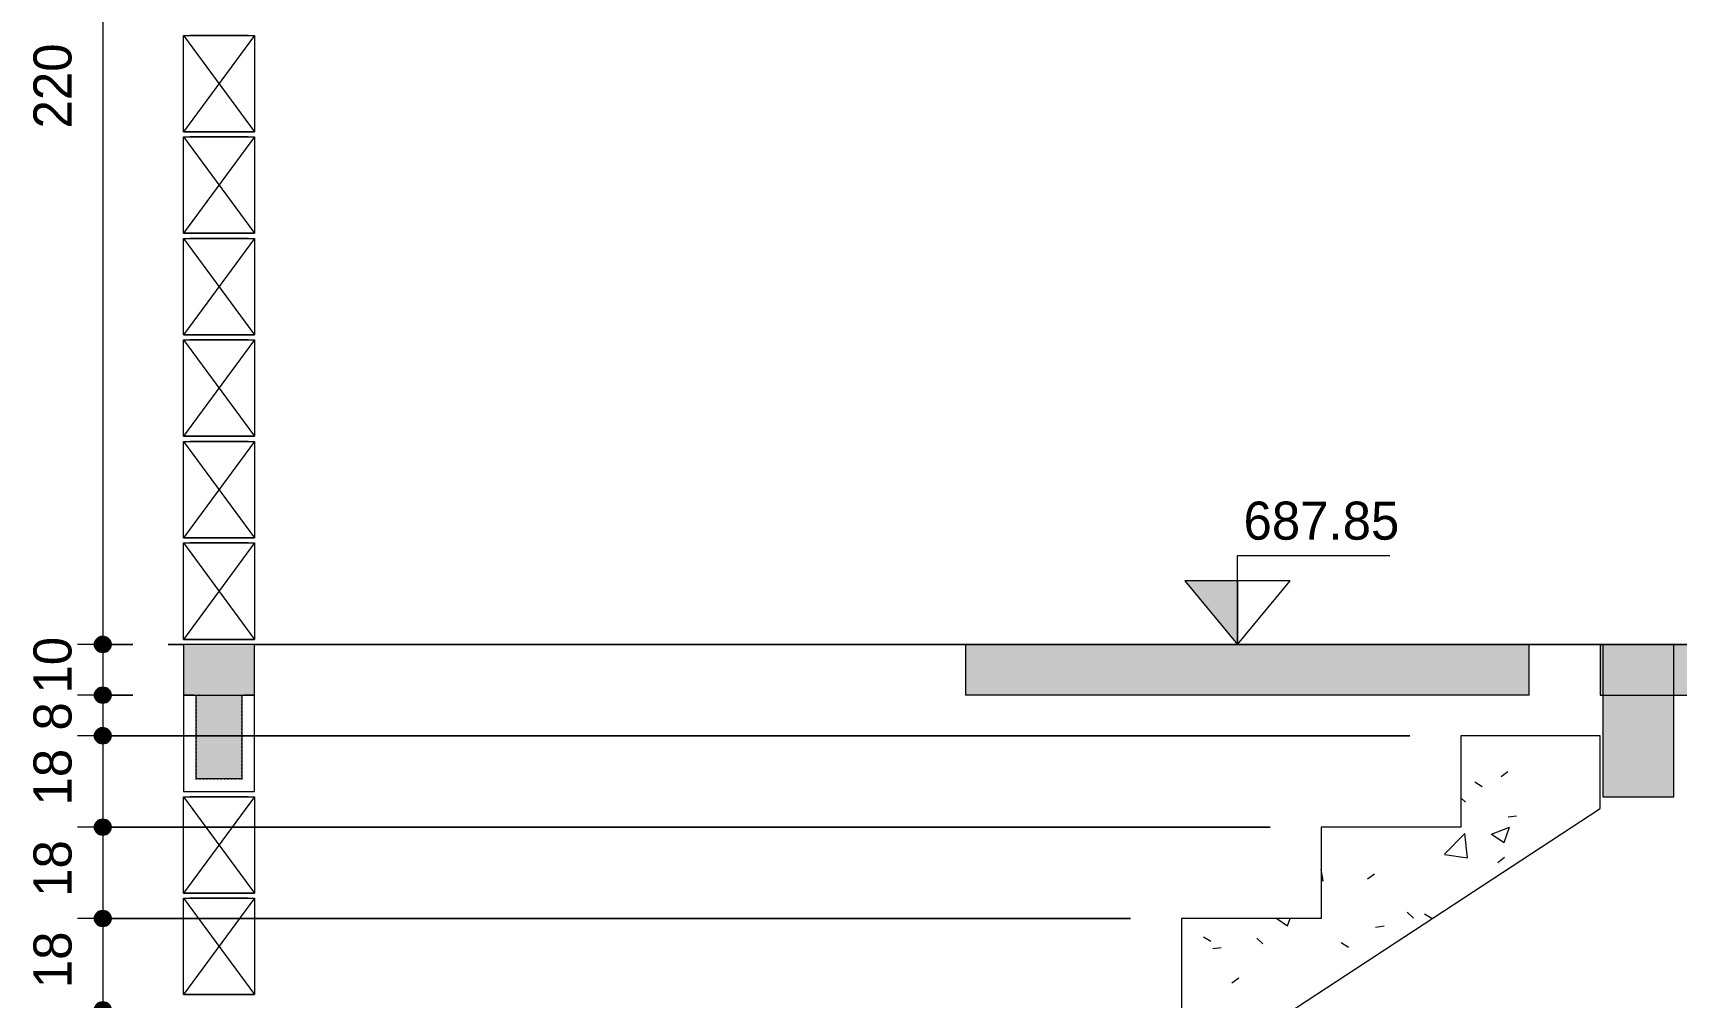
# Model space of a CAD drawing. Header units: centimetres. Extents: x 170 to 15941, y -2277 to 8860.
# Drawn here: x 12231.3 to 12554.9, y 2090.5 to 2280.5 of the extents above; entities that cross this region are included whole.
import ezdxf

# ---------------------------------------------------------------- set-up
doc = ezdxf.new("R2010")
doc.units = ezdxf.units.CM
doc.linetypes.add('Pontilhada', pattern=[0.6, 0, -0.6])
for name, color, linetype, lineweight, true_color in [('A-ANNO-DIMS-1', 1, 'Continuous', 9, 0xff0000), ('A-FLOR-1', 251, 'Continuous', 9, 0x505050), ('ARQ', 9, 'Continuous', 9, 0xc0c0c0), ('GAR-ARQ-EX-1007-COBB2-R03-LIMPA_dwg-1', 9, 'Continuous', 9, 0xc0c0c0), ('S-BEAM-2', 8, 'Continuous', 9, 0x7f7f7f), ('S-BEAM-3', 7, 'Pontilhada', 9, 0xffffff), ('S-BEAM-4', 9, 'Pontilhada', 9, 0xc0c0c0)]:
    doc.layers.add(name, color=color, linetype=linetype, lineweight=lineweight, true_color=true_color)
for name, color, linetype, lineweight in [('A-ANNO-DIMS-50', 7, 'Continuous', 9), ('A-FLOR', 7, 'Continuous', 9), ('A-FLOR-2', 7, 'Continuous', 20), ('G-ANNO-DIMS', 7, 'Continuous', 9), ('G-ANNO-TEXT', 7, 'Continuous', 9), ('S-BEAM', 7, 'Continuous', 9), ('S-BEAM-1', 7, 'Continuous', 13), ('S-BEAM-6', 7, 'Continuous', 20), ('S-STRS', 7, 'Continuous', 9)]:
    doc.layers.add(name, color=color, linetype=linetype, lineweight=lineweight)
doc.styles.add('Bahnschrift_7', font='', dxfattribs={"height": 7.5})
doc.styles.get('Bahnschrift_7').set_extended_font_data('Bahnschrift')
doc.dimstyles.new('COTA_LINEAR_3', dxfattribs={"dimscale": 30.48, "dimtxt": 8.33133, "dimasz": 0.393701, "dimexe": 0.164042, "dimexo": 0.328084, "dimgap": 0.131234, "dimtad": 1, "dimdec": 0, "dimzin": 0, "dimdsep": 46, "dimtxsty": 'Bahnschrift_7', "dimblk1": 'DOTSMALL', "dimblk2": 'DOTSMALL', "dimsah": 1, "dimcen": 0.09, "dimdle": 0.164042, "dimazin": 0, "dimtfac": 1, "dimtdec": 4, "dimtix": 1, "dimtmove": 0, "dimatfit": 3, "dimfxl": 1, "dimtvp": 1, "dimtolj": 1, "dimtzin": 0, "dimarcsym": 2})

# ---------------------------------------------------------------- blocks, each defined once
blk = doc.blocks.new('GAR-ARQ-EX-1007-COBB2-R03-LIMPA_dwg-3083485-CORTE B-COB')
at = {"layer": 'ARQ'}
for p, q in [((-577.76, 2160), (-574.76, 2160)), ((-574.76, 2160), (-577.76, 2160)), ((42.24, 2160), (-577.76, 2160)), ((-577.76, 2160), (-574.76, 2160)), ((-560.76, 2160), (-560.26, 2160)), ((-560.26, 2160), (-560.76, 2160)), ((-560.76, 2160), (-560.26, 2160)), ((-560.26, 2160), (-175.26, 2160)), ((-445.26, 2160), (-560.26, 2160)), ((-435.26, 2160), (-560.26, 2160)), ((-555.26, 2160), (-266.26, 2160)), ((-266.26, 2160), (-550.26, 2160)), ((-512.76, 2160), (807.24, 2160)), ((-292.76, 2160), (-512.76, 2160)), ((-495.76, 2160), (-295.76, 2160)), ((-295.76, 2160), (-495.76, 2160)), ((787.24, 2160), (-492.76, 2160)), ((-492.76, 2160), (-292.76, 2160)), ((57.24, 2160), (-477.76, 2160)), ((-477.76, 2160), (-277.76, 2160)), ((-277.76, 2160), (-477.76, 2160)), ((-477.76, 2160), (132.24, 2160)), ((-445.26, 2160), (-295.76, 2160)), ((-435.26, 2160), (-440.26, 2160)), ((-295.76, 2160), (-440.26, 2160)), ((-295.76, 2160), (-435.26, 2160)), ((-295.26, 2160), (-295.26, 2160))]:
    blk.add_line(p, q, dxfattribs=at)
blk = doc.blocks.new('LEONE - BLOCO 14X39X19 - LEONE - BLOCO 14X39X19-554799-CORTE B-COB')
at = {"layer": 'S-BEAM-1'}
for p, q in [((-574.76, 2280), (-560.76, 2261)), ((-560.76, 2280), (-574.76, 2261)), ((-574.76, 2261), (-574.76, 2280)), ((-574.76, 2280), (-560.76, 2280)), ((-562.01, 2280), (-573.51, 2280)), ((-560.76, 2280), (-560.76, 2261)), ((-574.76, 2261), (-560.76, 2261))]:
    blk.add_line(p, q, dxfattribs=at)
blk = doc.blocks.new('LEONE - BLOCO 14X39X19 - LEONE - BLOCO 14X39X19-V73-CORTE B-COB')
at = {"layer": 'S-BEAM-1'}
for p, q in [((-574.76, 2280), (-560.76, 2261)), ((-560.76, 2280), (-574.76, 2261)), ((-574.76, 2261), (-574.76, 2280)), ((-574.76, 2280), (-560.76, 2280)), ((-573.51, 2280), (-562.01, 2280)), ((-560.76, 2280), (-560.76, 2261)), ((-560.76, 2261), (-574.76, 2261))]:
    blk.add_line(p, q, dxfattribs=at)
blk = doc.blocks.new('LEONE - BLOCO CANALETA 14X39X2 - LEONE - BLOCO CANALETA 14X39X19-V66-CORTE B-COB')
at = {"layer": 'S-BEAM'}
for p, q in [((25.24, 2650), (25.24, 2631)), ((27.24, 2650), (25.24, 2650)), ((27.74, 2633.5), (27.74, 2650)), ((36.74, 2650), (36.74, 2633.5)), ((39.24, 2650), (37.24, 2650)), ((39.24, 2631), (39.24, 2650)), ((25.24, 2631), (39.24, 2631)), ((36.74, 2633.5), (27.74, 2633.5))]:
    blk.add_line(p, q, dxfattribs=at)
blk = doc.blocks.new('LEONE - BLOCO CANALETA 14X39X2 - LEONE - BLOCO CANALETA 14X39X19-2679375-CORTE B-COB')
at = {"layer": 'S-BEAM'}
for p, q in [((25.24, 2650), (25.24, 2631)), ((39.24, 2631), (39.24, 2650)), ((25.24, 2631), (39.24, 2631))]:
    blk.add_line(p, q, dxfattribs=at)
blk = doc.blocks.new('LEONE - BARRA GRAUTE CANALETA - LEONE - BARRA GRAUTE CANALETA-384534-CORTE B-COB')
at = {"layer": 'S-BEAM-4'}
blk.add_hatch(color=256, dxfattribs=at).paths.add_polyline_path([(-563.26, 2633.5), (-563.26, 2650), (-572.26, 2650), (-572.26, 2633.5)])
at = {"layer": 'S-BEAM-3'}
for p, q in [((-563.26, 2650), (-572.26, 2650)), ((-572.26, 2650), (-572.26, 2633.5)), ((-563.26, 2633.5), (-563.26, 2650)), ((-572.26, 2633.5), (-563.26, 2633.5))]:
    blk.add_line(p, q, dxfattribs=at)
blk = doc.blocks.new('LEONE - BLOCO 14X39X19 - LEONE - BLOCO 14X39X19-V74-CORTE B-COB')
at = {"layer": 'S-BEAM-1'}
for p, q in [((-174.76, 1930), (-160.76, 1911)), ((-160.76, 1930), (-174.76, 1911)), ((-174.76, 1911), (-174.76, 1930)), ((-174.76, 1930), (-160.76, 1930)), ((-162.01, 1930), (-173.51, 1930)), ((-173.51, 1930), (-162.01, 1930)), ((-160.76, 1930), (-160.76, 1911)), ((-174.76, 1911), (-160.76, 1911)), ((-160.76, 1911), (-174.76, 1911))]:
    blk.add_line(p, q, dxfattribs=at)
blk = doc.blocks.new('DIMBLOCK474-CORTE B-COB')
at = {"layer": 'A-ANNO-DIMS-50', "lineweight": 35, "true_color": 0xff0000}
h = blk.add_hatch(color=1, dxfattribs=at)
edge = h.paths.add_edge_path()
edge.add_arc((12245.05, 2380), 1.5, 0, 360)
h = blk.add_hatch(color=1, dxfattribs=at)
edge = h.paths.add_edge_path()
edge.add_arc((12245.05, 2160), 1.5, 0, 360)
at = {"layer": 'A-ANNO-DIMS-50', "color": 1, "true_color": 0xff0000}
for p, q in [((12250.96, 2380), (12240.05, 2380)), ((12245.05, 2380), (12245.05, 2160)), ((12245.05, 2380), (12250.96, 2380)), ((12250.96, 2160), (12240.05, 2160)), ((12245.05, 2160), (12250.96, 2160))]:
    blk.add_line(p, q, dxfattribs=at)
at = {"layer": 'A-ANNO-DIMS-50', "color": 1, "lineweight": 35, "true_color": 0xff0000}
for centre in [(12245.05, 2380), (12245.05, 2160)]:
    blk.add_circle(centre, 1.5, dxfattribs=at)
at = {"layer": 'A-ANNO-DIMS-50', "color": 0, "insert": (12231.4, 2261.67), "char_height": 7.5, "width": 19.9952, "attachment_point": 1, "rotation": 90, "line_spacing_factor": 1.009858, "style": 'Bahnschrift_7'}
blk.add_mtext('220', dxfattribs=at)
blk = doc.blocks.new('_DotSmall')
at = {"color": 0, "linetype": 'ByBlock', "const_width": 0.5}
blk.add_lwpolyline([(-0.0625, 0, 1), (0.0625, 0, 1)], format="xyb", close=True, dxfattribs=at)
blk = doc.blocks.new('DIMBLOCK475-CORTE B-COB')
at = {"layer": 'A-ANNO-DIMS-50', "lineweight": 35, "true_color": 0xff0000}
h = blk.add_hatch(color=1, dxfattribs=at)
edge = h.paths.add_edge_path()
edge.add_arc((12245.05, 2160), 1.5, 0, 360)
h = blk.add_hatch(color=1, dxfattribs=at)
edge = h.paths.add_edge_path()
edge.add_arc((12245.05, 2150), 1.5, 0, 360)
at = {"layer": 'A-ANNO-DIMS-50', "color": 1, "true_color": 0xff0000}
for p, q in [((12250.96, 2160), (12240.05, 2160)), ((12245.05, 2160), (12245.05, 2150)), ((12245.05, 2160), (12250.96, 2160)), ((12250.96, 2150), (12240.05, 2150)), ((12245.05, 2150), (12250.96, 2150))]:
    blk.add_line(p, q, dxfattribs=at)
at = {"layer": 'A-ANNO-DIMS-50', "color": 1, "lineweight": 35, "true_color": 0xff0000}
for centre in [(12245.05, 2160), (12245.05, 2150)]:
    blk.add_circle(centre, 1.5, dxfattribs=at)
at = {"layer": 'A-ANNO-DIMS-50', "color": 0, "insert": (12231.4, 2150.33), "char_height": 7.5, "width": 11.2094, "attachment_point": 1, "rotation": 90, "line_spacing_factor": 1.009858, "style": 'Bahnschrift_7'}
blk.add_mtext('10', dxfattribs=at)
blk = doc.blocks.new('DIMBLOCK476-CORTE B-COB')
at = {"layer": 'A-ANNO-DIMS-50', "lineweight": 35, "true_color": 0xff0000}
h = blk.add_hatch(color=1, dxfattribs=at)
edge = h.paths.add_edge_path()
edge.add_arc((12245.05, 2150), 1.5, 0, 360)
h = blk.add_hatch(color=1, dxfattribs=at)
edge = h.paths.add_edge_path()
edge.add_arc((12245.05, 2142), 1.5, 0, 360)
at = {"layer": 'A-ANNO-DIMS-50', "color": 1, "true_color": 0xff0000}
for p, q in [((12250.96, 2150), (12240.05, 2150)), ((12245.05, 2150), (12245.05, 2142)), ((12245.05, 2150), (12250.96, 2150)), ((12502.46, 2142), (12240.05, 2142)), ((12245.05, 2142), (12502.46, 2142))]:
    blk.add_line(p, q, dxfattribs=at)
at = {"layer": 'A-ANNO-DIMS-50', "color": 1, "lineweight": 35, "true_color": 0xff0000}
for centre in [(12245.05, 2150), (12245.05, 2142)]:
    blk.add_circle(centre, 1.5, dxfattribs=at)
at = {"layer": 'A-ANNO-DIMS-50', "color": 0, "insert": (12231.4, 2143.03), "char_height": 7.5, "width": 7.1195, "attachment_point": 1, "rotation": 90, "line_spacing_factor": 1.009858, "style": 'Bahnschrift_7'}
blk.add_mtext('8', dxfattribs=at)
blk = doc.blocks.new('DIMBLOCK477-CORTE B-COB')
at = {"layer": 'A-ANNO-DIMS-50', "lineweight": 35, "true_color": 0xff0000}
h = blk.add_hatch(color=1, dxfattribs=at)
edge = h.paths.add_edge_path()
edge.add_arc((12245.05, 2142), 1.5, 0, 360)
h = blk.add_hatch(color=1, dxfattribs=at)
edge = h.paths.add_edge_path()
edge.add_arc((12245.05, 2124), 1.5, 0, 360)
at = {"layer": 'A-ANNO-DIMS-50', "color": 1, "true_color": 0xff0000}
for p, q in [((12502.46, 2142), (12240.05, 2142)), ((12245.05, 2142), (12245.05, 2124)), ((12245.05, 2142), (12502.46, 2142)), ((12474.96, 2124), (12240.05, 2124)), ((12245.05, 2124), (12474.96, 2124))]:
    blk.add_line(p, q, dxfattribs=at)
at = {"layer": 'A-ANNO-DIMS-50', "color": 1, "lineweight": 35, "true_color": 0xff0000}
for centre in [(12245.05, 2142), (12245.05, 2124)]:
    blk.add_circle(centre, 1.5, dxfattribs=at)
at = {"layer": 'A-ANNO-DIMS-50', "color": 0, "insert": (12231.4, 2128.27), "char_height": 7.5, "width": 11.3609, "attachment_point": 1, "rotation": 90, "line_spacing_factor": 1.009858, "style": 'Bahnschrift_7'}
blk.add_mtext('18', dxfattribs=at)
blk = doc.blocks.new('DIMBLOCK478-CORTE B-COB')
at = {"layer": 'A-ANNO-DIMS-50', "lineweight": 35, "true_color": 0xff0000}
h = blk.add_hatch(color=1, dxfattribs=at)
edge = h.paths.add_edge_path()
edge.add_arc((12245.05, 2124), 1.5, 0, 360)
h = blk.add_hatch(color=1, dxfattribs=at)
edge = h.paths.add_edge_path()
edge.add_arc((12245.05, 2106), 1.5, 0, 360)
at = {"layer": 'A-ANNO-DIMS-50', "color": 1, "true_color": 0xff0000}
for p, q in [((12474.96, 2124), (12240.05, 2124)), ((12245.05, 2124), (12245.05, 2106)), ((12245.05, 2124), (12474.96, 2124)), ((12447.46, 2106), (12240.05, 2106)), ((12245.05, 2106), (12447.46, 2106))]:
    blk.add_line(p, q, dxfattribs=at)
at = {"layer": 'A-ANNO-DIMS-50', "color": 1, "lineweight": 35, "true_color": 0xff0000}
for centre in [(12245.05, 2124), (12245.05, 2106)]:
    blk.add_circle(centre, 1.5, dxfattribs=at)
at = {"layer": 'A-ANNO-DIMS-50', "color": 0, "insert": (12231.4, 2110.27), "char_height": 7.5, "width": 11.3609, "attachment_point": 1, "rotation": 90, "line_spacing_factor": 1.009858, "style": 'Bahnschrift_7'}
blk.add_mtext('18', dxfattribs=at)
blk = doc.blocks.new('DIMBLOCK479-CORTE B-COB')
at = {"layer": 'A-ANNO-DIMS-50', "lineweight": 35, "true_color": 0xff0000}
h = blk.add_hatch(color=1, dxfattribs=at)
edge = h.paths.add_edge_path()
edge.add_arc((12245.05, 2106), 1.5, 0, 360)
h = blk.add_hatch(color=1, dxfattribs=at)
edge = h.paths.add_edge_path()
edge.add_arc((12245.05, 2088), 1.5, 0, 360)
at = {"layer": 'A-ANNO-DIMS-50', "color": 1, "true_color": 0xff0000}
for p, q in [((12447.46, 2106), (12240.05, 2106)), ((12245.05, 2106), (12245.05, 2088)), ((12245.05, 2106), (12447.46, 2106)), ((12419.96, 2088), (12240.05, 2088)), ((12245.05, 2088), (12419.96, 2088))]:
    blk.add_line(p, q, dxfattribs=at)
at = {"layer": 'A-ANNO-DIMS-50', "color": 1, "lineweight": 35, "true_color": 0xff0000}
for centre in [(12245.05, 2106), (12245.05, 2088)]:
    blk.add_circle(centre, 1.5, dxfattribs=at)
at = {"layer": 'A-ANNO-DIMS-50', "color": 0, "insert": (12231.4, 2092.27), "char_height": 7.5, "width": 11.3609, "attachment_point": 1, "rotation": 90, "line_spacing_factor": 1.009858, "style": 'Bahnschrift_7'}
blk.add_mtext('18', dxfattribs=at)
blk = doc.blocks.new('DIMBLOCK492-CORTE B-COB')
at = {"layer": 'A-ANNO-DIMS-50', "lineweight": 35, "true_color": 0xff0000}
h = blk.add_hatch(color=1, dxfattribs=at)
edge = h.paths.add_edge_path()
edge.add_arc((12592.59, 2130), 1.5, 0, 360)
h = blk.add_hatch(color=1, dxfattribs=at)
edge = h.paths.add_edge_path()
edge.add_arc((12592.59, 1998), 1.5, 0, 360)
at = {"layer": 'A-ANNO-DIMS-50', "color": 1, "true_color": 0xff0000}
for p, q in [((12586.84, 2130), (12597.59, 2130)), ((12592.59, 2130), (12586.84, 2130)), ((12592.59, 2130), (12592.59, 1998)), ((12412.46, 1998), (12597.59, 1998)), ((12592.59, 1998), (12412.46, 1998))]:
    blk.add_line(p, q, dxfattribs=at)
at = {"layer": 'A-ANNO-DIMS-50', "color": 1, "lineweight": 35, "true_color": 0xff0000}
for centre in [(12592.59, 2130), (12592.59, 1998)]:
    blk.add_circle(centre, 1.5, dxfattribs=at)
at = {"layer": 'A-ANNO-DIMS-50', "color": 0, "insert": (12578.94, 2056.74), "char_height": 7.5, "width": 17.4201, "attachment_point": 1, "rotation": 90, "line_spacing_factor": 1.009858, "style": 'Bahnschrift_7'}
blk.add_mtext('132', dxfattribs=at)
blk = doc.blocks.new('Elevações de ponto - Cabeça de nível - corte-3478671-CORTE B-COB')
at = {"layer": 'G-ANNO-DIMS'}
blk.add_hatch(color=256, dxfattribs=at).paths.add_polyline_path([(-462.56, 2672.5), (-462.56, 2660), (-472.95, 2672.5)])
for p, q in [((-462.56, 2677.5), (-432.56, 2677.5)), ((-462.56, 2672.5), (-462.56, 2677.5)), ((-472.95, 2672.5), (-462.56, 2660)), ((-462.56, 2672.5), (-472.95, 2672.5)), ((-472.95, 2672.5), (-462.56, 2660)), ((-462.56, 2672.5), (-462.56, 2660)), ((-462.56, 2660), (-452.17, 2672.5)), ((-452.17, 2672.5), (-462.56, 2672.5)), ((-462.56, 2660), (-462.56, 2672.5))]:
    blk.add_line(p, q, dxfattribs=at)

msp = doc.modelspace()

# ---------------------------------------------------------------- hatches: boundary and pattern name
at = {"layer": 'A-FLOR-1'}
h = msp.add_hatch(color=256, dxfattribs=at)
h.paths.add_polyline_path([(12263.46, 2150), (12274.96, 2150), (12274.96, 2160), (12260.96, 2160), (12260.96, 2150)])
h.paths.add_polyline_path([(13639.96, 2150), (13639.96, 2160), (12860.96, 2160), (12860.96, 2150), (12951.65, 2150)])
h.paths.add_polyline_path([(12539.96, 2150), (12674.96, 2150), (12674.96, 2160), (12539.96, 2160)])
msp.add_hatch(color=256, dxfattribs=at).paths.add_polyline_path([(12457.46, 2150), (12525.96, 2150), (12525.96, 2160), (12414.96, 2160), (12414.96, 2150)])
at = {"layer": 'S-BEAM-2'}
msp.add_hatch(color=256, dxfattribs=at).paths.add_polyline_path([(12540.46, 2130), (12554.46, 2130), (12554.46, 2150), (12540.46, 2150), (12540.46, 2142)])
at = {"layer": 'S-STRS'}
h = msp.add_hatch(dxfattribs=at)
h.set_pattern_fill('FP_5', color=256, style=0, pattern_type=2)
h.set_pattern_definition([(50, (12928.864, 1247.5), (36.4365, -3.1877), [3.81, -41.91]), (355, (12928.864, 1247.5), (-7.0485, 38.2117), [3.048, -33.528]), (100.451, (12931.9, 1247.234), (29.3886, 35.023), [3.238, -35.618]), (46.184, (12928.864, 1257.66), (54.216, -8.4084), [5.715, -62.865]), (96.636, (12933.38, 1256.96), (47.4805, 49.4854), [4.857, -53.427]), (351.184, (12928.864, 1257.66), (47.481, 49.4846), [4.572, -50.292]), (21, (12933.944, 1255.12), (30.32265, -20.4528), [3.81, -41.91]), (326, (12933.944, 1255.12), (12.3607, 36.8379), [3.048, -33.528]), (71.451, (12936.47, 1253.416), (42.6833, 16.3839), [3.238, -35.618]), (37.5, (12928.864, 1247.5), (0.61807, 16.91082), [1.676, -31.445, 1.676, -32.36, -33.655]), (37.5, (12928.864, 1247.5), (0.61807, 16.91082), [-67.158, 1.676, -31.979]), (7.5, (12928.864, 1247.5), (13.36414, 20.03578), [1.676, -17.729, 1.676, -30.683, -12.827]), (7.5, (12928.864, 1247.5), (13.36414, 20.03578), [-51.765, 1.676, -11.151]), (327.5, (12917.536, 1247.5), (27.11816, -1.14606), [1.676, -11.024, 1.676, -37.948, -52.578]), (327.5, (12917.536, 1247.5), (27.11816, -1.14606), [-52.324, 1.676, -50.902]), (317.5, (12912.456, 1247.5), (29.6258, 5.08507), [1.676, -14.834, 1.676, -24.638, -37.338]), (317.5, (12912.456, 1247.5), (29.6258, 5.08507), [-42.824, 1.676, -35.662])])
h.paths.add_polyline_path([(12406.04, 2040), (12539.96, 2127.66), (12539.96, 2142), (12512.46, 2142), (12512.46, 2124), (12484.96, 2124), (12484.96, 2106), (12457.46, 2106), (12457.46, 2088), (12429.96, 2088), (12429.96, 2070), (12402.46, 2070), (12402.46, 2040)])

# ---------------------------------------------------------------- linework, layer by layer
at = {"layer": 'A-FLOR'}
for p, q in [((12414.96, 2160), (12414.96, 2150)), ((12414.96, 2160), (12525.96, 2160)), ((12525.96, 2150), (12525.96, 2160)), ((12525.96, 2150), (12414.96, 2150))]:
    msp.add_line(p, q, dxfattribs=at)
at = {"layer": 'A-FLOR-2'}
for p, q in [((12274.96, 2160), (12260.96, 2160)), ((12260.96, 2160), (12260.96, 2150)), ((12274.96, 2150), (12274.96, 2160)), ((12674.96, 2160), (12539.96, 2160)), ((12539.96, 2160), (12539.96, 2150)), ((12260.96, 2150), (12274.96, 2150)), ((12539.96, 2150), (12674.96, 2150))]:
    msp.add_line(p, q, dxfattribs=at)
at = {"layer": 'S-BEAM-6'}
for p, q in [((12554.46, 2160), (12540.46, 2160)), ((12540.46, 2160), (12540.46, 2130)), ((12554.46, 2130), (12554.46, 2160)), ((12540.46, 2130), (12554.46, 2130))]:
    msp.add_line(p, q, dxfattribs=at)
at = {"layer": 'S-STRS'}
for p, q in [((12539.96, 2142), (12512.46, 2142)), ((12512.46, 2142), (12512.46, 2124)), ((12539.96, 2127.66), (12539.96, 2142)), ((12406.04, 2040), (12539.96, 2127.66)), ((12512.46, 2124), (12484.96, 2124)), ((12484.96, 2124), (12484.96, 2106)), ((12484.96, 2106), (12457.46, 2106)), ((12457.46, 2106), (12457.46, 2088))]:
    msp.add_line(p, q, dxfattribs=at)

# ---------------------------------------------------------------- block references
at = {"layer": 'G-ANNO-DIMS'}
msp.add_blockref('Elevações de ponto - Cabeça de nível - corte-3478671-CORTE B-COB', (12931.06, -500), dxfattribs=at)
at = {"layer": 'GAR-ARQ-EX-1007-COBB2-R03-LIMPA_dwg-1'}
msp.add_blockref('GAR-ARQ-EX-1007-COBB2-R03-LIMPA_dwg-3083485-CORTE B-COB', (12835.72, 0), dxfattribs=at)
at = {"layer": 'S-BEAM'}
for name, p in [('LEONE - BLOCO 14X39X19 - LEONE - BLOCO 14X39X19-554799-CORTE B-COB', (12835.72, 0)), ('LEONE - BLOCO 14X39X19 - LEONE - BLOCO 14X39X19-554799-CORTE B-COB', (12835.72, -20)), ('LEONE - BLOCO 14X39X19 - LEONE - BLOCO 14X39X19-V74-CORTE B-COB', (12435.72, 330)), ('LEONE - BLOCO 14X39X19 - LEONE - BLOCO 14X39X19-554799-CORTE B-COB', (12835.72, -40)), ('LEONE - BLOCO 14X39X19 - LEONE - BLOCO 14X39X19-554799-CORTE B-COB', (12835.72, -60)), ('LEONE - BLOCO 14X39X19 - LEONE - BLOCO 14X39X19-V74-CORTE B-COB', (12435.72, 290)), ('LEONE - BLOCO 14X39X19 - LEONE - BLOCO 14X39X19-554799-CORTE B-COB', (12835.72, -80)), ('LEONE - BLOCO 14X39X19 - LEONE - BLOCO 14X39X19-554799-CORTE B-COB', (12835.72, -100)), ('LEONE - BLOCO 14X39X19 - LEONE - BLOCO 14X39X19-V74-CORTE B-COB', (12435.72, 250)), ('LEONE - BLOCO CANALETA 14X39X2 - LEONE - BLOCO CANALETA 14X39X19-V66-CORTE B-COB', (12235.72, -500)), ('LEONE - BLOCO CANALETA 14X39X2 - LEONE - BLOCO CANALETA 14X39X19-2679375-CORTE B-COB', (12235.72, -500)), ('LEONE - BLOCO CANALETA 14X39X2 - LEONE - BLOCO CANALETA 14X39X19-2679375-CORTE B-COB', (12235.72, -500)), ('LEONE - BLOCO 14X39X19 - LEONE - BLOCO 14X39X19-554799-CORTE B-COB', (12835.72, -150)), ('LEONE - BLOCO 14X39X19 - LEONE - BLOCO 14X39X19-554799-CORTE B-COB', (12835.72, -170)), ('LEONE - BLOCO 14X39X19 - LEONE - BLOCO 14X39X19-V74-CORTE B-COB', (12435.72, 180))]:
    msp.add_blockref(name, p, dxfattribs=at)
at = {"layer": 'S-BEAM-1'}
for p in [(12835.72, 0), (12835.72, -20), (12835.72, -40), (12835.72, -60), (12835.72, -80), (12835.72, -100), (12835.72, -150), (12835.72, -170)]:
    msp.add_blockref('LEONE - BLOCO 14X39X19 - LEONE - BLOCO 14X39X19-V73-CORTE B-COB', p, dxfattribs=at)
at = {"layer": 'S-BEAM-3'}
msp.add_blockref('LEONE - BARRA GRAUTE CANALETA - LEONE - BARRA GRAUTE CANALETA-384534-CORTE B-COB', (12835.72, -500), dxfattribs=at)

# ---------------------------------------------------------------- texts
at = {"layer": 'G-ANNO-DIMS', "insert": (12475.39, 2187.11), "char_height": 7.5, "width": 26.9926, "attachment_point": 1, "line_spacing_factor": 1.009858, "style": 'Bahnschrift_7'}
msp.add_mtext('21.60', dxfattribs=at)

# ---------------------------------------------------------------- dimensions: what is measured, and where the dimension line sits
at = {"layer": 'A-ANNO-DIMS-1'}
for base, p1, p2, override, picture, middle in [((12245.05, 2160), (12260.96, 2380), (12260.96, 2160), {"dimpost": '<>', "dimfxl": 220}, 'DIMBLOCK474-CORTE B-COB', (12237.21, 2270)), ((12245.05, 2150), (12260.96, 2160), (12260.96, 2150), {"dimpost": '<>', "dimfxl": 10}, 'DIMBLOCK475-CORTE B-COB', (12237.21, 2155)), ((12245.05, 2142), (12260.96, 2150), (12512.46, 2142), {"dimpost": '<>', "dimfxl": 251.627205}, 'DIMBLOCK476-CORTE B-COB', (12237.22, 2146)), ((12245.05, 2124), (12512.46, 2142), (12484.96, 2124), {"dimpost": '<>', "dimfxl": 32.867157}, 'DIMBLOCK477-CORTE B-COB', (12237.22, 2133)), ((12592.59, 1998), (12576.84, 2130), (12402.46, 1998), {"dimpost": '<>', "dimfxl": 218.702897}, 'DIMBLOCK492-CORTE B-COB', (12584.76, 2064)), ((12245.05, 2106), (12484.96, 2124), (12457.46, 2106), {"dimpost": '<>', "dimfxl": 32.867157}, 'DIMBLOCK478-CORTE B-COB', (12237.22, 2115)), ((12245.05, 2088), (12457.46, 2106), (12429.96, 2088), {"dimpost": '<>', "dimfxl": 32.867157}, 'DIMBLOCK479-CORTE B-COB', (12237.22, 2097))]:
    dim = msp.add_linear_dim(base=base, p1=p1, p2=p2, angle=90, dimstyle='COTA_LINEAR_3', override=override, dxfattribs=at)
    dim.commit()
    dim.dimension.update_dxf_attribs({"geometry": picture, "text_midpoint": middle})

# ---------------------------------------------------------------- next in the draw order: texts
at = {"layer": 'G-ANNO-TEXT', "insert": (12469.7, 2188.14), "char_height": 7.5, "width": 36.8776, "attachment_point": 1, "style": 'Bahnschrift_7', "bg_fill": 3, "box_fill_scale": 1.25, "bg_fill_color": 9, "bg_fill_true_color": 13158600, "bg_fill_transparency": 0}
msp.add_mtext('687.85', dxfattribs=at)

doc.saveas('drawing.dxf')
